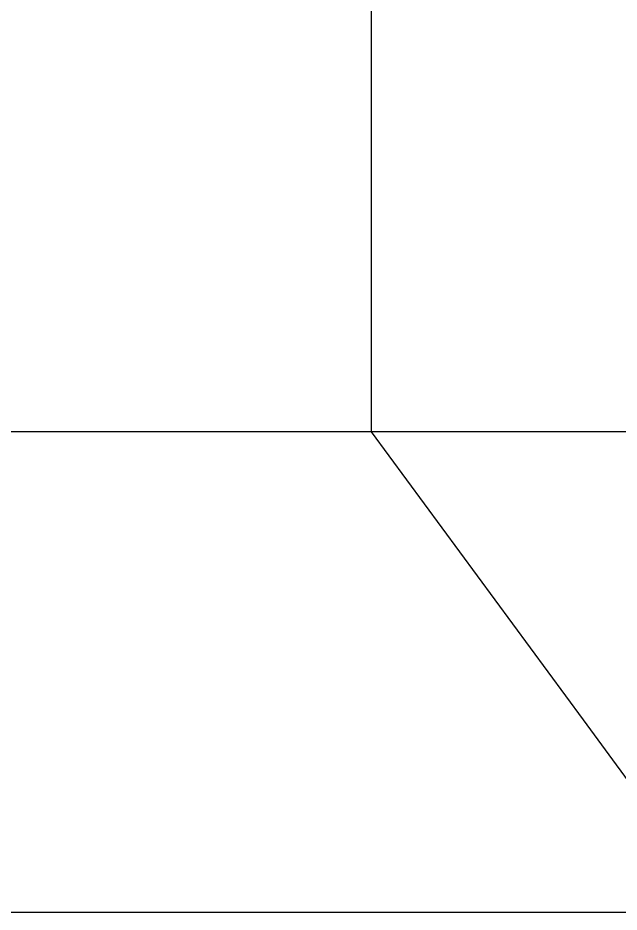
# Model space of a CAD drawing. Header units: metres. Extents: x -1161 to -1080, y 3 to 563.
# Drawn here: x -1113.5268 to -1113.2766, y 543.3779 to 543.7499 of the extents above; entities that cross this region are included whole.
import ezdxf

# ---------------------------------------------------------------- set-up
doc = ezdxf.new("R2010")
doc.units = ezdxf.units.M
doc.layers.add('A-GENM', color=7, linetype='Continuous', lineweight=35)

# ---------------------------------------------------------------- blocks, each defined once
blk = doc.blocks.new('Top of Pavement - RL A - Top of Pavement - RL A-68818558-DRG-2873171 - BARRIER LAYOUT')
at = {"layer": 'A-GENM', "color": 9, "lineweight": 25, "true_color": 0xbebebe}
for points in [[(139.41602, 15.48474), (139.38001, 15.62024), (139.30799, 15.89123), (139.23597, 16.16222), (139.19997, 16.29772)], [(139.1135, 15.84509), (139.14951, 15.7096), (139.18552, 15.57412), (139.22153, 15.43863)]]:
    blk.add_open_spline(points, degree=3, dxfattribs=at)
blk = doc.blocks.new('T2DPAA-T2D-C3S-RS-M3D-100334_rvt-1-DRG-2873171 - BARRIER LAYOUT')
at = {"layer": 'A-GENM', "color": 9, "lineweight": 25, "true_color": 0xbebebe, "flags": 128}
for points in [[(-1113.37969, 543.96988), (-1113.3797, 543.90452), (-1113.37972, 543.83915), (-1113.37973, 543.77379), (-1113.37975, 543.70843), (-1113.37977, 543.64307), (-1113.37978, 543.57771)], [(-1113.37978, 543.57771), (-1113.35037, 543.53775), (-1113.32097, 543.49778), (-1113.29156, 543.45782), (-1113.26215, 543.41786), (-1113.23275, 543.37789)]]:
    blk.add_lwpolyline(points, dxfattribs=at)
at = {"layer": 'A-GENM', "color": 9, "lineweight": 25, "true_color": 0xbebebe}
blk.add_open_spline([(-1112.98649, 543.57771), (-1113.11759, 543.57771), (-1113.24868, 543.57771), (-1113.37978, 543.57771)], degree=3, dxfattribs=at)
at = {"layer": 'A-GENM', "color": 253, "lineweight": 25, "true_color": 0xa3a3a3, "rotation": 75.11694444444437}
blk.add_blockref('Top of Pavement - RL A - Top of Pavement - RL A-68818558-DRG-2873171 - BARRIER LAYOUT', (-1134.0578, 404.8616), dxfattribs=at)

msp = doc.modelspace()

# ---------------------------------------------------------------- block references
at = {"lineweight": 5}
msp.add_blockref('T2DPAA-T2D-C3S-RS-M3D-100334_rvt-1-DRG-2873171 - BARRIER LAYOUT', (0, 0), dxfattribs=at)

doc.saveas('drawing.dxf')
